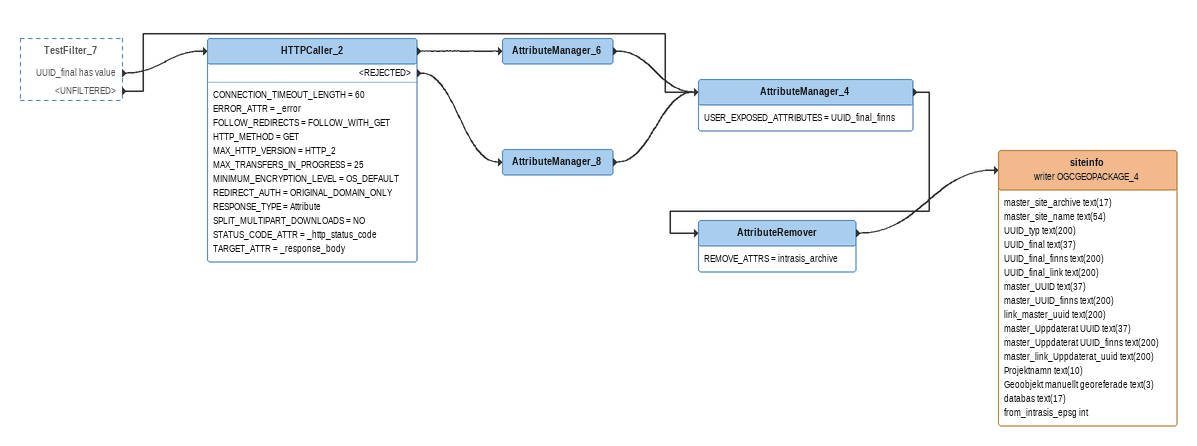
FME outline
TestFilter_7 [outside]
    UUID_final has value -> HTTPCaller_2
    <UNFILTERED> -> AttributeManager_4
HTTPCaller_2
    CONNECTION_TIMEOUT_LENGTH = 60
    ERROR_ATTR = _error
    FOLLOW_REDIRECTS = FOLLOW_WITH_GET
    HTTP_METHOD = GET
    MAX_HTTP_VERSION = HTTP_2
    MAX_TRANSFERS_IN_PROGRESS = 25
    MINIMUM_ENCRYPTION_LEVEL = OS_DEFAULT
    REDIRECT_AUTH = ORIGINAL_DOMAIN_ONLY
    RESPONSE_TYPE = Attribute
    SPLIT_MULTIPART_DOWNLOADS = NO
    STATUS_CODE_ATTR = _http_status_code
    TARGET_ATTR = _response_body
    -> AttributeManager_6
    <REJECTED> -> AttributeManager_8
AttributeManager_6
    -> AttributeManager_4
AttributeManager_8
    -> AttributeManager_4
AttributeManager_4
    USER_EXPOSED_ATTRIBUTES = UUID_final_finns
    -> AttributeRemover
AttributeRemover
    REMOVE_ATTRS = intrasis_archive
    -> siteinfo (writer OGCGEOPACKAGE_4)
siteinfo (writer OGCGEOPACKAGE_4)
    attributes: master_site_archive text(17), master_site_name text(54), UUID_typ text(200), UUID_final text(37), UUID_final_finns text(200), UUID_final_link text(200), master_UUID text(37), master_UUID_finns text(200), link_master_uuid text(200), master_Uppdaterat UUID text(37), master_Uppdaterat UUID_finns text(200), master_link_Uppdaterat_uuid text(200), Projektnamn text(10), Geoobjekt manuellt georeferade text(3), databas text(17), from_intrasis_epsg int
